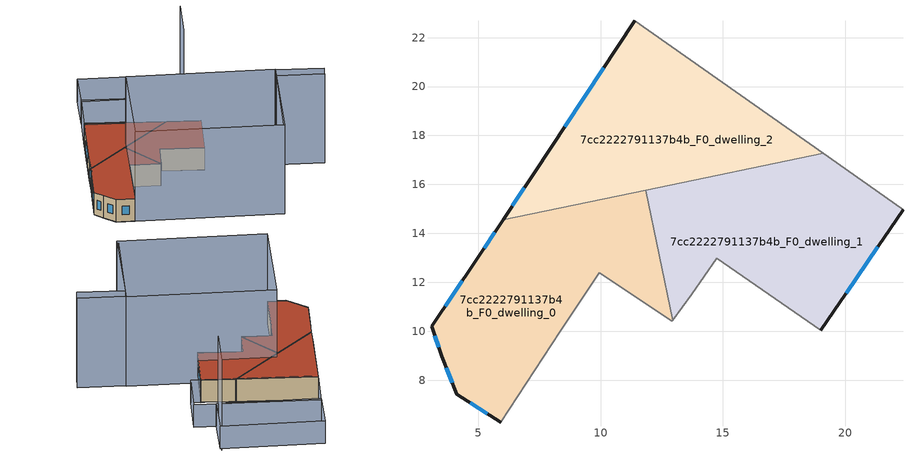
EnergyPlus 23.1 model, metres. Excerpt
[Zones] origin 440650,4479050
7cc2222791137b4b_F0_dwelling_0
 floor ground (EU_floor_Construction): 12.94,10.42 12.96,10.44 11.85,15.77 6.02,14.56 4.9,12.89 3.09,10.19 3.51,8.98 4.12,7.42 5.93,6.28 8.35,10 9.94,12.38 z0
 wall outside (EU_wall_Construction): 5.93,6.28 4.12,7.42 3.51,8.98 3.09,10.19 4.9,12.89 6.02,14.56 z0:3
 wall adiabatic (EU_wall_Construction): 12.96,10.44 12.94,10.42 9.94,12.38 8.35,10 5.93,6.28 z0:3
 wall to 7cc2222791137b4b_F0_dwelling_1 (EU_wall_Construction): 11.85,15.77 12.95,10.44 z0:3
 wall to 7cc2222791137b4b_F0_dwelling_2 (EU_wall_Construction): 6.02,14.56 11.85,15.77 z0:3
 window (EU_Window_Construction): 5.37,6.63 4.67,7.07 / 3.93,7.9 3.7,8.5 / 3.38,9.35 3.22,9.82 / 3.65,11.02 4.35,12.06 / 5.24,13.4 5.68,14.05 z0.92:2.08
 roof outside (EU_roof_Construction): 11.85,15.77 12.96,10.44 12.94,10.42 9.94,12.38 8.35,10 5.93,6.28 4.12,7.42 3.51,8.98 3.09,10.19 4.9,12.89 6.02,14.56 z3
7cc2222791137b4b_F0_dwelling_1
 floor ground (EU_floor_Construction): 19.01,10.03 22.36,14.97 22.28,15.02 19.1,17.27 11.85,15.77 12.96,10.44 13.72,11.52 14.75,12.99 z0
 wall outside (EU_wall_Construction): 22.36,14.97 19.01,10.03 z0:3
 wall adiabatic (EU_wall_Construction): 19.01,10.03 14.75,12.99 13.72,11.52 12.96,10.44 / 19.1,17.27 22.28,15.02 22.36,14.97 z0:3
 wall to 7cc2222791137b4b_F0_dwelling_2 (EU_wall_Construction): 11.85,15.77 19.1,17.27 z0:3
 window (EU_Window_Construction): 21.33,13.46 20.03,11.55 z0.92:2.08
 roof outside (EU_roof_Construction): 22.28,15.02 22.36,14.97 19.01,10.03 14.75,12.99 13.72,11.52 12.96,10.44 11.85,15.77 19.1,17.27 z3
7cc2222791137b4b_F0_dwelling_2
 floor ground (EU_floor_Construction): 19.1,17.27 11.4,22.69 7.26,16.43 6.02,14.56 z0
 wall outside (EU_wall_Construction): 6.02,14.56 7.26,16.43 11.4,22.69 z0:3
 wall adiabatic (EU_wall_Construction): 11.4,22.69 19.1,17.27 z0:3
 window (EU_Window_Construction): 6.4,15.13 6.88,15.86 / 8.53,18.35 10.13,20.78 z0.92:2.08
 roof outside (EU_roof_Construction): 19.1,17.27 6.02,14.56 7.26,16.43 11.4,22.69 z3
shading: 20.22,-2.96 26.13,5.88 / 26.13,5.88 30.73,2.8 / 31.42,3.81 26.78,6.93 / 23.87,20.16 26.77,24.5 / 26.87,7.01 20.36,-3.06 / 20.36,-3.06 5.92,6.27 / 5.92,6.27 12.43,16.34 / 12.43,16.34 26.87,7.01 z0:12; 11.26,22.48 14.18,26.8 / 14.18,26.8 26.22,18.66 / 26.22,18.66 23.3,14.34 / 23.3,14.34 11.26,22.48 / 16.62,30.64 26.72,24.2 / 26.72,24.2 24.11,20.1 / 24.11,20.1 14.01,26.54 / 14.01,26.54 16.62,30.64 z0:3
[Building]
EU S2 Campaign: North Axis=0; Terrain=City; Solar Distribution=FullExterior
[Site:Location]
Madrid: Latitude=40.5; Longitude=-3.5; Time Zone=1; Elevation=609
[SizingPeriod:WeatherFileDays]
AnnualSizingPeriod: Begin Month=1; Begin Day of Month=1; End Month=12; End Day of Month=31; Day of Week for Start Day=Monday; Use Weather File Daylight Saving Period=No; Use Weather File Rain and Snow Indicators=No
[MATERIAL]
EU_InternalMass_Material: Roughness=MediumRough; Thickness=0.1; Conductivity=1; Density=1800; Specific Heat=900; Thermal Absorptance=0.9; Solar Absorptance=0.7; Visible Absorptance=0.7
[MATERIAL:NOMASS] Roughness=MediumRough; Thermal Absorptance=0.9; Solar Absorptance=0.7; Visible Absorptance=0.7
Name | Thermal Resistance
EU_wall_NoMass | 0.648025
EU_roof_NoMass | 0.347327
EU_floor_NoMass | 0.599929
[WINDOWMATERIAL:SIMPLEGLAZINGSYSTEM]
EU_Window_SimpleGlazing: UFactor=4.90254; Solar Heat Gain Coefficient=0.85; Visible Transmittance=0.85
[CONSTRUCTION]
EU_wall_Construction: EU_wall_NoMass
EU_roof_Construction: EU_roof_NoMass
EU_floor_Construction: EU_floor_NoMass
EU_InternalMass_Construction: EU_InternalMass_Material
EU_Window_Construction: EU_Window_SimpleGlazing
[ZONE] Type=1; Multiplier=1; Ceiling Height=autocalculate; Floor Area=autocalculate; Part of Total Floor Area=Yes
Name | Volume
7cc2222791137b4b_F0_dwelling_0 | 137.646
7cc2222791137b4b_F0_dwelling_1 | 137.659
7cc2222791137b4b_F0_dwelling_2 | 137.654
[INTERNALMASS] Construction=EU_InternalMass_Construction
Name | Zone or ZoneList | Surface Area
7cc2222791137b4b_F0_dwelling_0_EU_InternalMass | 7cc2222791137b4b_F0_dwelling_0 | 45.8816
7cc2222791137b4b_F0_dwelling_1_EU_InternalMass | 7cc2222791137b4b_F0_dwelling_1 | 45.8867
7cc2222791137b4b_F0_dwelling_2_EU_InternalMass | 7cc2222791137b4b_F0_dwelling_2 | 45.8846
[OTHEREQUIPMENT] Fuel Type=Electricity; Design Level Calculation Method=Watts/Area; Power per Zone Floor Area=1; Fraction Latent=0; Fraction Radiant=0; Fraction Lost=0; Carbon Dioxide Generation Rate=0; EndUse Subcategory=EU_Step8_InternalGains
Name | Zone or ZoneList or Space or SpaceList | Schedule
EU_Step8_InternalGain_7cc2222791137b4b_F0_dwelling_0_f000 | 7cc2222791137b4b_F0_dwelling_0 | EU_Step8_GainSchedule_7cc2222791137b4b_F0_dwelling_0_f000
EU_Step8_InternalGain_7cc2222791137b4b_F0_dwelling_1_f000 | 7cc2222791137b4b_F0_dwelling_1 | EU_Step8_GainSchedule_7cc2222791137b4b_F0_dwelling_1_f000
EU_Step8_InternalGain_7cc2222791137b4b_F0_dwelling_2_f000 | 7cc2222791137b4b_F0_dwelling_2 | EU_Step8_GainSchedule_7cc2222791137b4b_F0_dwelling_2_f000
[ZONEVENTILATION:DESIGNFLOWRATE] Schedule=EU_AlwaysOn; Design Flow Rate Calculation Method=AirChanges/Hour; Air Changes per Hour=0.713097; Ventilation Type=Natural; Fan Pressure Rise=0; Fan Total Efficiency=1; Constant Term Coefficient=1; Temperature Term Coefficient=0; Velocity Term Coefficient=0; Velocity Squared Term Coefficient=0; Minimum Indoor Temperature=-100; Maximum Indoor Temperature=100; Delta Temperature=-100; Minimum Outdoor Temperature=-100; Maximum Outdoor Temperature=100; Maximum Wind Speed=40
Name | Zone or ZoneList or Space or SpaceList
EU_ConstantAir_7cc2222791137b4b_F0_dwelling_0 | 7cc2222791137b4b_F0_dwelling_0
EU_ConstantAir_7cc2222791137b4b_F0_dwelling_1 | 7cc2222791137b4b_F0_dwelling_1
EU_ConstantAir_7cc2222791137b4b_F0_dwelling_2 | 7cc2222791137b4b_F0_dwelling_2
[HVACTEMPLATE:THERMOSTAT] Constant Heating Setpoint=20; Constant Cooling Setpoint=50
EU_HeatOnly_7cc2222791137b4b_F0_dwelling_0; EU_HeatOnly_7cc2222791137b4b_F0_dwelling_1; EU_HeatOnly_7cc2222791137b4b_F0_dwelling_2
[HVACTEMPLATE:ZONE:IDEALLOADSAIRSYSTEM] System Availability Schedule=EU_AlwaysOn; Maximum Heating Supply Air Temperature=50; Minimum Cooling Supply Air Temperature=13; Maximum Heating Supply Air Humidity Ratio=0.0156; Minimum Cooling Supply Air Humidity Ratio=0.0077; Heating Limit=NoLimit; Cooling Limit=NoLimit; Heating Availability Schedule=EU_AlwaysOn; Cooling Availability Schedule=EU_CoolingOff; Dehumidification Control Type=ConstantSensibleHeatRatio; Cooling Sensible Heat Ratio=0.7; Dehumidification Setpoint=60; Humidification Control Type=None; Humidification Setpoint=30; Outdoor Air Method=None; Outdoor Air Flow Rate per Person=0.00944; Outdoor Air Flow Rate per Zone Floor Area=0; Outdoor Air Flow Rate per Zone=0; Demand Controlled Ventilation Type=None; Outdoor Air Economizer Type=NoEconomizer; Heat Recovery Type=None; Sensible Heat Recovery Effectiveness=0.7; Latent Heat Recovery Effectiveness=0.65
Name | Template Thermostat
7cc2222791137b4b_F0_dwelling_0 | EU_HeatOnly_7cc2222791137b4b_F0_dwelling_0
7cc2222791137b4b_F0_dwelling_1 | EU_HeatOnly_7cc2222791137b4b_F0_dwelling_1
7cc2222791137b4b_F0_dwelling_2 | EU_HeatOnly_7cc2222791137b4b_F0_dwelling_2
[SIZING:ZONE] Zone Cooling Design Supply Air Temperature Input Method=SupplyAirTemperature; Zone Cooling Design Supply Air Temperature=13; Zone Heating Design Supply Air Temperature Input Method=SupplyAirTemperature; Zone Heating Design Supply Air Temperature=50; Zone Cooling Design Supply Air Humidity Ratio=0.008; Zone Heating Design Supply Air Humidity Ratio=0.008; Cooling Design Air Flow Method=DesignDay; Cooling Design Air Flow Rate=0; Cooling Minimum Air Flow per Zone Floor Area=0.000762; Cooling Minimum Air Flow=0; Cooling Minimum Air Flow Fraction=0.2; Heating Design Air Flow Method=DesignDay; Heating Design Air Flow Rate=0; Heating Maximum Air Flow per Zone Floor Area=0.002032; Heating Maximum Air Flow=0.141576; Heating Maximum Air Flow Fraction=0.3; Account for Dedicated Outdoor Air System=No; Dedicated Outdoor Air System Control Strategy=NeutralSupplyAir; Dedicated Outdoor Air Low Setpoint Temperature for Design=autosize; Dedicated Outdoor Air High Setpoint Temperature for Design=autosize; Zone Load Sizing Method=Sensible Load Only No Latent Load; Zone Latent Cooling Design Supply Air Humidity Ratio Input Method=HumidityRatioDifference; Zone Cooling Design Supply Air Humidity Ratio Difference=0.005; Zone Latent Heating Design Supply Air Humidity Ratio Input Method=HumidityRatioDifference; Zone Humidification Design Supply Air Humidity Ratio Difference=0.005
7cc2222791137b4b_F0_dwelling_0; 7cc2222791137b4b_F0_dwelling_1; 7cc2222791137b4b_F0_dwelling_2
[SCHEDULE:CONSTANT]
Name | Hourly Value
EU_AlwaysOn | 1
EU_CoolingOff | 0
[SCHEDULE:FILE] Column Number=1; Rows to Skip at Top=0; Number of Hours of Data=8760; Column Separator=Comma; Interpolate to Timestep=No; Minutes per Item=60; Adjust Schedule for Daylight Savings=Yes
Name | File
EU_Step8_GainSchedule_7cc2222791137b4b_F0_dwelling_0_f000 | ../../schedules/7cc2222791137b4b/7cc2222791137b4b_F0_dwelling_0_f000_gain.csv
EU_Step8_GainSchedule_7cc2222791137b4b_F0_dwelling_1_f000 | ../../schedules/7cc2222791137b4b/7cc2222791137b4b_F0_dwelling_1_f000_gain.csv
EU_Step8_GainSchedule_7cc2222791137b4b_F0_dwelling_2_f000 | ../../schedules/7cc2222791137b4b/7cc2222791137b4b_F0_dwelling_2_f000_gain.csv
